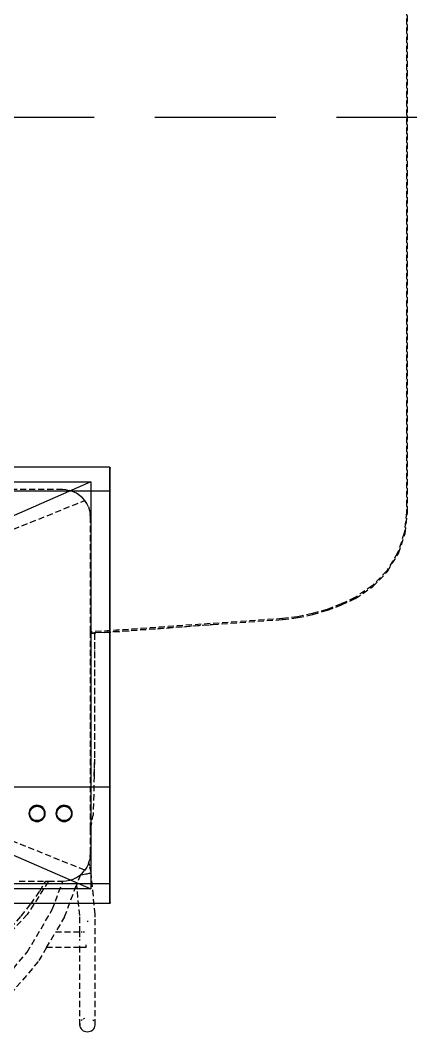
# Model space of a CAD drawing. Header units: millimetres. Extents: x 0 to 460473, y -68369 to 85219.
# Drawn here: x 228033 to 228436, y -39221 to -38178 of the extents above; entities that cross this region are included whole.
import ezdxf

# ---------------------------------------------------------------- set-up
doc = ezdxf.new("R2010")
doc.units = ezdxf.units.MM
doc.header["$LTSCALE"] = 50
doc.linetypes.add('HIDDEN2', pattern=[0.1875, 0.125, -0.0625])
doc.layers.add('hid', color=8, linetype='HIDDEN2')

# ---------------------------------------------------------------- blocks, each defined once
blk = doc.blocks.new('FSFSGF')
at = {"color": 8}
for p, q in [((325189.3, 83159.6), (325189.4, 83159.7)), ((325189.3, 83159.5), (325189.3, 83159.6)), ((325189.3, 83159.4), (325189.3, 83159.5)), ((325189.3, 83159.4), (325189.3, 83051.9)), ((325189.3, 83159.4), (325191.7, 83159.4)), ((325189.4, 83159.8), (325189.5, 83159.9)), ((325189.4, 83159.7), (325189.4, 83159.8)), ((325189.4, 83159.8), (325189.4, 83159.8)), ((325189.5, 83160), (325189.6, 83160.1)), ((325189.5, 83159.9), (325189.5, 83160)), ((325189.6, 83160.1), (325189.7, 83160.1)), ((325189.7, 83160.1), (325189.8, 83160.2)), ((325189.8, 83160.2), (325189.8, 83160.3)), ((325189.8, 83160.3), (325189.9, 83160.3)), ((325189.9, 83160.3), (325190, 83160.3)), ((325190, 83160.3), (325190.1, 83160.3)), ((325190.1, 83160.3), (325190.2, 83160.4)), ((325190.2, 83160.4), (325190.2, 83160.4)), ((325190.2, 83160.4), (325190.3, 83160.4)), ((325192.7, 83160.4), (325190.3, 83160.4)), ((325190.3, 83160.4), (325190.3, 83160.4)), ((325191.7, 83159.4), (325194.6, 83159.4)), ((325195.5, 83160.4), (325192.7, 83160.4)), ((325194.6, 83159.4), (325198, 83159.4)), ((325198.7, 83160.4), (325195.5, 83160.4)), ((325198, 83159.4), (325201.6, 83159.4)), ((325202.2, 83160.4), (325198.7, 83160.4)), ((325201.6, 83159.4), (325205.6, 83159.4)), ((325206, 83160.4), (325202.2, 83160.4)), ((325205.6, 83159.4), (325209.7, 83159.4)), ((325209.9, 83160.4), (325206, 83160.4)), ((325209.7, 83159.4), (325213.9, 83159.4)), ((325214, 83160.4), (325209.9, 83160.4)), ((325213.9, 83159.4), (325214, 83160.1)), ((325213.9, 83159.4), (325519.3, 83159.4)), ((325213.9, 83159.4), (325213.9, 83051.9)), ((325519.3, 83160.4), (325214, 83160.4)), ((325214, 83160.1), (325214, 83160.4)), ((325618.7, 83160.4), (325519.3, 83160.4)), ((325519.3, 83160.1), (325519.3, 83160.4)), ((325519.3, 83159.4), (325519.3, 83160.1)), ((325519.3, 83159.4), (325618.9, 83159.4)), ((325519.3, 83159.4), (325519.3, 83051.9)), ((325618.7, 83160.4), (325618.8, 83160.1)), ((325622.6, 83160.4), (325618.7, 83160.4)), ((325618.8, 83160.1), (325618.9, 83159.4)), ((325618.9, 83159.4), (325618.9, 83051.9)), ((325618.9, 83159.4), (325623, 83159.4)), ((325626.3, 83160.4), (325622.6, 83160.4)), ((325623, 83159.4), (325626.9, 83159.4)), ((325629.8, 83160.4), (325626.3, 83160.4)), ((325626.9, 83159.4), (325630.5, 83159.4)), ((325633, 83160.4), (325629.8, 83160.4)), ((325630.5, 83159.4), (325633.8, 83159.4)), ((325635.9, 83160.4), (325633, 83160.4)), ((325633.8, 83159.4), (325636.8, 83159.4)), ((325638.3, 83160.4), (325635.9, 83160.4)), ((325636.8, 83159.4), (325639.3, 83159.4)), ((325638.3, 83160.4), (325638.4, 83160.4)), ((325638.4, 83160.4), (325638.4, 83160.4)), ((325638.4, 83160.4), (325638.5, 83160.4)), ((325638.5, 83160.4), (325638.5, 83160.3)), ((325638.5, 83160.3), (325638.6, 83160.3)), ((325638.6, 83160.3), (325638.7, 83160.3)), ((325638.7, 83160.3), (325638.8, 83160.3)), ((325638.8, 83160.3), (325638.9, 83160.2)), ((325638.9, 83160.2), (325638.9, 83160.1)), ((325638.9, 83160.1), (325639, 83160.1)), ((325639, 83160.1), (325639.1, 83160)), ((325639.1, 83160), (325639.1, 83159.9)), ((325639.1, 83159.9), (325639.2, 83159.8)), ((325639.2, 83159.8), (325639.2, 83159.8)), ((325639.2, 83159.8), (325639.3, 83159.7)), ((325639.3, 83159.7), (325639.3, 83159.6)), ((325639.3, 83159.6), (325639.3, 83159.5)), ((325639.3, 83159.5), (325639.3, 83159.4)), ((325639.3, 83159.4), (325639.3, 83051.9)), ((325544.6, 83121), (325543.1, 83120.5)), ((325546.3, 83121.2), (325544.6, 83121)), ((325547.9, 83121.1), (325546.3, 83121.2)), ((325549.5, 83120.6), (325547.9, 83121.1)), ((325538.1, 83114.3), (325538, 83112.6)), ((325538, 83112.6), (325538.1, 83111)), ((325538.6, 83115.9), (325538.1, 83114.3)), ((325538.1, 83111), (325538.6, 83109.4)), ((325538.8, 83115.2), (325538.4, 83113.5)), ((325538.4, 83112.8), (325538.5, 83114)), ((325538.4, 83113.5), (325538.5, 83111.5)), ((325538.5, 83111.5), (325538.4, 83112.8)), ((325538.5, 83114), (325538.9, 83115.6)), ((325538.8, 83110.1), (325538.5, 83111.5)), ((325538.5, 83111.5), (325539, 83109.6)), ((325539.3, 83117.4), (325538.6, 83115.9)), ((325539.5, 83116.8), (325538.8, 83115.2)), ((325538.9, 83115.6), (325539.6, 83117)), ((325539, 83112.8), (325539.1, 83114.2)), ((325539.1, 83111.3), (325539, 83112.8)), ((325539.1, 83114.2), (325539.6, 83115.6)), ((325539.5, 83109.9), (325539.1, 83111.3)), ((325540.4, 83118.7), (325539.3, 83117.4)), ((325540.5, 83118.2), (325539.5, 83116.8)), ((325539.6, 83117), (325540.8, 83118.5)), ((325539.6, 83115.6), (325540.2, 83116.9)), ((325540.2, 83116.9), (325541.2, 83118.1)), ((325541.6, 83119.7), (325540.4, 83118.7)), ((325541.9, 83119.4), (325540.5, 83118.2)), ((325540.8, 83118.5), (325542.3, 83119.6)), ((325541.2, 83118.1), (325542.3, 83119)), ((325543.1, 83120.5), (325541.6, 83119.7)), ((325544, 83120.4), (325541.9, 83119.4)), ((325542.3, 83119.6), (325544.2, 83120.4)), ((325542.3, 83119), (325543.6, 83119.7)), ((325543.6, 83119.7), (325545, 83120.1)), ((325546.3, 83120.7), (325544, 83120.4)), ((325544.2, 83120.4), (325546.2, 83120.7)), ((325545, 83120.1), (325546.4, 83120.2)), ((325546.2, 83120.7), (325546.2, 83120.7)), ((325546.2, 83120.7), (325546.3, 83120.7)), ((325546.3, 83120.7), (325548.6, 83120.3)), ((325548.6, 83120.4), (325546.3, 83120.7)), ((325546.4, 83120.2), (325547.9, 83120.1)), ((325547.9, 83120.1), (325549.3, 83119.6)), ((325550.7, 83119.3), (325548.6, 83120.4)), ((325548.6, 83120.3), (325550.8, 83119.3)), ((325549.3, 83119.6), (325550.5, 83118.9)), ((325551, 83119.8), (325549.5, 83120.6)), ((325550.5, 83118.9), (325551.6, 83118)), ((325552.1, 83118.1), (325550.7, 83119.3)), ((325550.8, 83119.3), (325552.1, 83118.1)), ((325552.2, 83118.8), (325551, 83119.8)), ((325551.6, 83118), (325552.5, 83116.8)), ((325552.1, 83118.1), (325553.1, 83116.7)), ((325553.1, 83116.7), (325552.1, 83118.1)), ((325553.3, 83117.5), (325552.2, 83118.8)), ((325552.5, 83116.8), (325553.2, 83115.5)), ((325553.1, 83116.7), (325553.9, 83114.8)), ((325553.7, 83115.5), (325553.1, 83116.7)), ((325553.9, 83110.6), (325553.1, 83108.7)), ((325553.2, 83115.5), (325553.6, 83114.1)), ((325553.6, 83111.2), (325553.2, 83109.8)), ((325554.1, 83116), (325553.3, 83117.5)), ((325553.6, 83114.1), (325553.8, 83112.6)), ((325553.8, 83112.6), (325553.6, 83111.2)), ((325554, 83114.3), (325553.7, 83115.5)), ((325553.7, 83109.9), (325554.1, 83111.3)), ((325553.9, 83114.8), (325554.2, 83112.7)), ((325554.2, 83112.7), (325553.9, 83110.6)), ((325554.2, 83112.8), (325554, 83114.3)), ((325554.6, 83114.5), (325554.1, 83116)), ((325554.1, 83111.3), (325554.2, 83112.8)), ((325554.1, 83109.5), (325554.6, 83111.1)), ((325554.8, 83112.8), (325554.6, 83114.5)), ((325554.6, 83111.1), (325554.8, 83112.8)), ((325538.6, 83109.4), (325539.4, 83107.9)), ((325539.5, 83108.7), (325538.8, 83110.1)), ((325539, 83109.6), (325540.1, 83107.7)), ((325539.4, 83107.9), (325540.5, 83106.6)), ((325540.2, 83108.6), (325539.5, 83109.9)), ((325540.5, 83107.3), (325539.5, 83108.7)), ((325540.1, 83107.7), (325541.7, 83106.2)), ((325541.1, 83107.5), (325540.2, 83108.6)), ((325541.8, 83106.1), (325540.5, 83107.3)), ((325540.5, 83106.6), (325541.8, 83105.6)), ((325542.2, 83106.5), (325541.1, 83107.5)), ((325541.7, 83106.2), (325543.8, 83105.1)), ((325544, 83105.1), (325541.8, 83106.1)), ((325541.8, 83105.6), (325543.2, 83104.8)), ((325543.5, 83105.8), (325542.2, 83106.5)), ((325543.2, 83104.8), (325544.8, 83104.4)), ((325544.8, 83105.4), (325543.5, 83105.8)), ((325543.8, 83105.1), (325546.2, 83104.7)), ((325546.3, 83104.7), (325544, 83105.1)), ((325546.3, 83105.2), (325544.8, 83105.4)), ((325544.8, 83104.4), (325546.4, 83104.2)), ((325545.3, 83104.8), (325545.4, 83104.8)), ((325545.4, 83104.8), (325545.7, 83104.9)), ((325545.7, 83104.9), (325546, 83104.9)), ((325546, 83104.9), (325546, 83104.9)), ((325546, 83104.9), (325546.1, 83104.9)), ((325546.1, 83104.9), (325546.7, 83104.8)), ((325546.2, 83104.7), (325546.2, 83104.7)), ((325546.2, 83104.7), (325546.3, 83104.7)), ((325547.7, 83105.3), (325546.3, 83105.2)), ((325548.7, 83105.1), (325546.3, 83104.7)), ((325546.3, 83104.7), (325548.5, 83105)), ((325546.4, 83104.2), (325548.1, 83104.4)), ((325549.1, 83105.8), (325547.7, 83105.3)), ((325548.1, 83104.4), (325549.7, 83104.9)), ((325548.5, 83105), (325550.5, 83105.9)), ((325550.8, 83106.2), (325548.7, 83105.1)), ((325550.4, 83106.4), (325549.1, 83105.8)), ((325549.7, 83104.9), (325551.1, 83105.7)), ((325551.5, 83107.4), (325550.4, 83106.4)), ((325550.5, 83105.9), (325551.9, 83107.1)), ((325552.1, 83107.3), (325550.8, 83106.2)), ((325551.1, 83105.7), (325552.4, 83106.8)), ((325552.5, 83108.5), (325551.5, 83107.4)), ((325551.9, 83107.1), (325553, 83108.6)), ((325553.1, 83108.7), (325552.1, 83107.3)), ((325552.4, 83106.8), (325553.4, 83108.1)), ((325553.2, 83109.8), (325552.5, 83108.5)), ((325553, 83108.6), (325553.7, 83109.9)), ((325553.4, 83108.1), (325554.1, 83109.5)), ((325540.4, 83090.8), (325539.3, 83089.5)), ((325540.5, 83090.3), (325539.5, 83088.9)), ((325539.6, 83089.1), (325540.8, 83090.6)), ((325540.2, 83089), (325541.2, 83090.2)), ((325541.6, 83091.8), (325540.4, 83090.8)), ((325541.9, 83091.5), (325540.5, 83090.3)), ((325540.8, 83090.6), (325542.3, 83091.7)), ((325541.2, 83090.2), (325542.3, 83091.1)), ((325543.1, 83092.6), (325541.6, 83091.8)), ((325544, 83092.5), (325541.9, 83091.5)), ((325542.3, 83091.7), (325544.2, 83092.5)), ((325542.3, 83091.1), (325543.6, 83091.8)), ((325544.6, 83093.1), (325543.1, 83092.6)), ((325543.6, 83091.8), (325545, 83092.2)), ((325546.3, 83092.8), (325544, 83092.5)), ((325544.2, 83092.5), (325546.2, 83092.8)), ((325546.3, 83093.3), (325544.6, 83093.1)), ((325545, 83092.2), (325546.4, 83092.3)), ((325546.2, 83092.8), (325546.2, 83092.8)), ((325546.2, 83092.8), (325546.3, 83092.8)), ((325547.9, 83093.2), (325546.3, 83093.3)), ((325548.6, 83092.5), (325546.3, 83092.8)), ((325546.3, 83092.8), (325548.6, 83092.4)), ((325546.4, 83092.3), (325547.9, 83092.2)), ((325549.5, 83092.7), (325547.9, 83093.2)), ((325547.9, 83092.2), (325549.3, 83091.7)), ((325550.7, 83091.4), (325548.6, 83092.5)), ((325548.6, 83092.4), (325550.8, 83091.4)), ((325549.3, 83091.7), (325550.5, 83091)), ((325551, 83091.9), (325549.5, 83092.7)), ((325550.5, 83091), (325551.6, 83090.1)), ((325552.1, 83090.2), (325550.7, 83091.4)), ((325550.8, 83091.4), (325552.1, 83090.2)), ((325552.2, 83090.9), (325551, 83091.9)), ((325551.6, 83090.1), (325552.5, 83088.9)), ((325553.1, 83088.8), (325552.1, 83090.2)), ((325552.1, 83090.2), (325553.1, 83088.8)), ((325553.3, 83089.6), (325552.2, 83090.9)), ((325538.1, 83086.4), (325538, 83084.7)), ((325538, 83084.7), (325538.1, 83083.1)), ((325538.6, 83088), (325538.1, 83086.4)), ((325538.1, 83083.1), (325538.6, 83081.5)), ((325538.8, 83087.3), (325538.4, 83085.6)), ((325538.4, 83084.9), (325538.5, 83086.1)), ((325538.4, 83085.6), (325538.5, 83083.6)), ((325538.5, 83083.6), (325538.4, 83084.9)), ((325538.5, 83086.1), (325538.9, 83087.7)), ((325538.5, 83083.6), (325539, 83081.7)), ((325538.8, 83082.2), (325538.5, 83083.6)), ((325539.3, 83089.5), (325538.6, 83088)), ((325538.6, 83081.5), (325539.4, 83080)), ((325539.5, 83088.9), (325538.8, 83087.3)), ((325539.5, 83080.8), (325538.8, 83082.2)), ((325538.9, 83087.7), (325539.6, 83089.1)), ((325539, 83084.9), (325539.1, 83086.3)), ((325539.1, 83083.4), (325539, 83084.9)), ((325539, 83081.7), (325540.1, 83079.8)), ((325539.1, 83086.3), (325539.6, 83087.7)), ((325539.5, 83082), (325539.1, 83083.4)), ((325539.4, 83080), (325540.5, 83078.7)), ((325540.2, 83080.7), (325539.5, 83082)), ((325540.5, 83079.4), (325539.5, 83080.8)), ((325539.6, 83087.7), (325540.2, 83089)), ((325540.1, 83079.8), (325541.7, 83078.3)), ((325541.1, 83079.6), (325540.2, 83080.7)), ((325541.8, 83078.2), (325540.5, 83079.4)), ((325542.2, 83078.6), (325541.1, 83079.6)), ((325551.5, 83079.5), (325550.4, 83078.5)), ((325552.1, 83079.4), (325550.8, 83078.3)), ((325552.5, 83080.6), (325551.5, 83079.5)), ((325551.9, 83079.2), (325553, 83080.7)), ((325553.1, 83080.8), (325552.1, 83079.4)), ((325552.4, 83078.9), (325553.4, 83080.2)), ((325552.5, 83088.9), (325553.2, 83087.6)), ((325553.2, 83081.9), (325552.5, 83080.6)), ((325553, 83080.7), (325553.7, 83082)), ((325553.7, 83087.6), (325553.1, 83088.8)), ((325553.1, 83088.8), (325553.9, 83086.9)), ((325553.9, 83082.7), (325553.1, 83080.8)), ((325553.2, 83087.6), (325553.6, 83086.2)), ((325553.6, 83083.3), (325553.2, 83081.9)), ((325554.1, 83088.1), (325553.3, 83089.6)), ((325553.4, 83080.2), (325554.1, 83081.6)), ((325553.6, 83086.2), (325553.8, 83084.7)), ((325553.8, 83084.7), (325553.6, 83083.3)), ((325554, 83086.4), (325553.7, 83087.6)), ((325553.7, 83082), (325554.1, 83083.4)), ((325553.9, 83086.9), (325554.2, 83084.8)), ((325554.2, 83084.8), (325553.9, 83082.7)), ((325554.2, 83084.9), (325554, 83086.4)), ((325554.6, 83086.6), (325554.1, 83088.1)), ((325554.1, 83083.4), (325554.2, 83084.9)), ((325554.1, 83081.6), (325554.6, 83083.2)), ((325554.8, 83084.9), (325554.6, 83086.6)), ((325554.6, 83083.2), (325554.8, 83084.9)), ((325540.5, 83078.7), (325541.8, 83077.7)), ((325541.7, 83078.3), (325543.8, 83077.2)), ((325544, 83077.2), (325541.8, 83078.2)), ((325541.8, 83077.7), (325543.2, 83076.9)), ((325543.5, 83077.9), (325542.2, 83078.6)), ((325543.2, 83076.9), (325544.8, 83076.5)), ((325544.8, 83077.5), (325543.5, 83077.9)), ((325543.8, 83077.2), (325546.2, 83076.8)), ((325546.3, 83076.8), (325544, 83077.2)), ((325546.3, 83077.3), (325544.8, 83077.5)), ((325544.8, 83076.5), (325546.4, 83076.3)), ((325546.2, 83076.8), (325546.2, 83076.8)), ((325546.2, 83076.8), (325546.3, 83076.8)), ((325547.7, 83077.4), (325546.3, 83077.3)), ((325548.7, 83077.2), (325546.3, 83076.8)), ((325546.3, 83076.8), (325548.5, 83077.1)), ((325546.4, 83076.3), (325548.1, 83076.5)), ((325549.1, 83077.9), (325547.7, 83077.4)), ((325548.1, 83076.5), (325549.7, 83077)), ((325548.5, 83077.1), (325550.5, 83078)), ((325550.8, 83078.3), (325548.7, 83077.2)), ((325550.4, 83078.5), (325549.1, 83077.9)), ((325549.7, 83077), (325551.1, 83077.8)), ((325550.5, 83078), (325551.9, 83079.2)), ((325551.1, 83077.8), (325552.4, 83078.9))]:
    blk.add_line(p, q, dxfattribs=at)
at = {"color": 1}
for p, q in [((325204.3, 82180.4), (325624.3, 83140.4)), ((325204.3, 83140.4), (325624.3, 82180.4))]:
    blk.add_line(p, q, dxfattribs=at)
blk.add_lwpolyline([(325204.3, 82180.4), (325204.3, 83140.4), (325624.3, 83140.4), (325624.3, 82180.4)], close=True, dxfattribs=at)

msp = doc.modelspace()

# ---------------------------------------------------------------- linework, layer by layer
at = {"layer": 'hid'}
for p, q in [((228431.2739313, -38082.30734784), (228431.2739313, -38685.37572813)), ((228432.2739313, -38685.37572813), (228432.2739313, -38082.30734784)), ((228076.22349164, -38661.80727639), (227165.29837102, -38661.80727639)), ((228080.0082912, -38662.05534526), (228076.22349164, -38661.80727639)), ((228080.0082912, -38662.05534526), (228083.72833179, -38662.79530734)), ((228087.31996249, -38664.01450167), (228083.72833179, -38662.79530734)), ((228090.72172949, -38665.69206751), (228087.31996249, -38664.01450167)), ((227625.5537701, -38863.80727639), (228099.22794249, -38673.1518161)), ((228093.87542762, -38667.79930123), (228090.72172949, -38665.69206751)), ((228096.72709623, -38670.30014749), (228093.87542762, -38667.79930123)), ((228099.22794249, -38673.1518161), (228096.72709623, -38670.30014749)), ((228101.33517621, -38676.30551423), (228099.22794249, -38673.1518161)), ((228103.01274205, -38679.70728123), (228101.33517621, -38676.30551423)), ((228103.01274205, -38679.70728123), (228104.23193638, -38683.29891193)), ((228104.23193638, -38683.29891193), (228104.97189846, -38687.01895252)), ((228431.2739313, -38685.37572813), (228428.92684128, -38706.80503034)), ((228429.9031333, -38707.02148794), (228432.2739313, -38685.37572813)), ((228431.2739313, -38685.37572813), (228432.2739313, -38685.37572813)), ((228105.21996733, -38690.80375208), (228104.97189846, -38687.01895252)), ((228105.21996733, -38808.73545516), (228105.21996733, -38690.80375208)), ((228428.92684128, -38706.80503034), (228421.99686073, -38727.21824162)), ((228422.90315294, -38727.64089327), (228429.9031333, -38707.02148794)), ((228421.99686073, -38727.21824162), (228410.81258134, -38745.64744994)), ((228411.60590104, -38746.25625521), (228422.90315294, -38727.64089327)), ((228410.81258134, -38745.64744994), (228395.90431645, -38761.21881671)), ((228396.54704762, -38761.98490851), (228411.60590104, -38746.25625521)), ((228395.90431645, -38761.21881671), (228377.97895576, -38773.19401061)), ((228378.44062268, -38774.08106397), (228396.54704762, -38761.98490851)), ((228363.83998418, -38779.86051339), (228349.22137288, -38785.39666555)), ((228377.97895576, -38773.19401061), (228363.83998418, -38779.86051339)), ((228364.23060098, -38780.78106676), (228378.44062268, -38774.08106397)), ((228377.97895576, -38773.19401061), (228378.44062268, -38774.08106397)), ((228334.21332411, -38789.76830699), (228318.90844306, -38792.94846307)), ((228349.22137288, -38785.39666555), (228334.21332411, -38789.76830699)), ((228334.45506323, -38790.73864827), (228349.53852933, -38786.34503878)), ((228349.53852933, -38786.34503878), (228364.23060098, -38780.78106676)), ((228303.40116648, -38794.91751106), (228105.21996733, -38808.73545516)), ((228231.05547643, -38800.96400265), (228303.48807063, -38795.91372774)), ((228318.90844306, -38792.94846307), (228303.40116648, -38794.91751106)), ((228303.40116648, -38794.91751106), (228303.48807063, -38795.91372774)), ((228303.48807063, -38795.91372774), (228319.07327322, -38793.93478504)), ((228319.07327322, -38793.93478504), (228334.45506323, -38790.73864827)), ((228105.21996733, -38809.73773113), (228105.21996733, -38808.73545516)), ((228105.21996733, -38809.73773113), (228109.23809665, -38809.45757193)), ((228105.21996733, -38810.22704777), (228105.21996733, -38809.73773113)), ((228105.21996733, -38810.22704777), (228109.23809665, -38809.9556269)), ((228105.21996733, -39011.59242674), (228105.21996733, -38810.22704777)), ((228109.23809665, -38809.45757193), (228109.60969706, -38809.43166254)), ((228109.23809665, -38809.53006174), (228109.23809665, -38809.45757193)), ((228109.23809665, -38809.66279857), (228109.23809665, -38809.59642975)), ((228109.23809665, -38809.92827495), (228109.23809665, -38809.79553668)), ((228109.23809665, -38809.9556269), (228109.60969706, -38809.93045247)), ((228109.23809665, -38809.9556269), (228109.23809665, -38942.51622588)), ((228109.59323818, -38938.70253054), (228109.60969706, -38809.93045247)), ((228109.60969706, -38809.43166254), (228228.70403832, -38801.1522292)), ((228119.97532488, -38809.22357916), (228109.60969706, -38809.93045247)), ((228109.60969706, -38809.5020954), (228109.60969706, -38809.43166254)), ((228109.60969706, -38809.6345782), (228109.60969706, -38809.56833639)), ((228109.60969706, -38809.89954649), (228109.60969706, -38809.76706226)), ((228119.97532488, -38809.22357916), (228147.16564704, -38807.31654472)), ((228147.16564704, -38807.31654472), (228174.35067595, -38805.33562069)), ((228174.35067595, -38805.33562069), (228201.53020352, -38803.2808619)), ((228201.53020352, -38803.2808619), (228228.70403832, -38801.1522292)), ((228228.70403832, -38801.1522292), (228231.05547643, -38800.96400265)), ((228109.23809665, -38827.1239176), (228109.23809665, -38827.75889846)), ((228099.22794249, -39054.46273668), (227625.5537701, -38863.80727639)), ((228109.23809665, -38887.49373294), (228109.23809665, -38888.1531223)), ((228109.23809665, -38909.48338757), (228109.23809665, -38909.53779961)), ((228109.23809665, -38942.51622588), (228108.88204595, -38957.38489228)), ((228109.04877395, -38955.65866086), (228109.59323818, -38938.70253054)), ((228108.88204595, -38957.38489228), (228107.91960773, -38997.57628251)), ((228108.88204595, -38957.38489228), (228109.04877395, -38955.65866086)), ((228105.21996733, -39011.59242674), (228107.91960773, -38997.57628251)), ((228105.21996733, -39036.8108007), (228105.21996733, -39011.59242674)), ((228104.97189846, -39040.59560026), (228104.23193638, -39044.31564085)), ((228104.97189846, -39040.59560026), (228105.21996733, -39036.8108007)), ((228101.33517621, -39051.30903854), (228099.22794249, -39054.46273668)), ((228103.01274205, -39047.90727154), (228101.33517621, -39051.30903854)), ((228103.01274205, -39047.90727154), (228103.54726508, -39046.33261747)), ((228103.54726508, -39046.33261747), (228104.23193638, -39044.31564085)), ((228104.37631044, -39050.06116149), (228103.54726508, -39046.33261747)), ((228105.75625368, -39056.93867462), (228104.37631044, -39050.06116149)), ((228090.72172949, -39061.92248527), (228093.87542762, -39059.81525154)), ((228094.67258027, -39059.11616743), (228090.89265968, -39069.19926299)), ((228093.87542762, -39059.81525154), (228094.67258027, -39059.11616743)), ((228094.67258027, -39059.11616743), (228094.75069697, -39059.04766092)), ((228094.75069697, -39059.04766092), (228096.04762195, -39057.91028824)), ((228094.75069697, -39059.04766092), (228095.73987962, -39058.92618516)), ((228095.73987962, -39058.92618516), (228097.22287466, -39058.72475127)), ((228096.04762195, -39057.91028824), (228096.72709623, -39057.31440529)), ((228096.22930776, -39057.88000502), (228096.04762195, -39057.91028824)), ((228097.02867147, -39057.75686002), (228096.22930776, -39057.88000502)), ((228096.72709623, -39057.31440529), (228099.22794249, -39054.46273668)), ((228097.22287466, -39058.72475127), (228098.72857577, -39058.50191121)), ((228098.72857577, -39058.50191121), (228100.202563, -39058.26571901)), ((228100.202563, -39058.26571901), (228101.5915626, -39058.02471127)), ((228101.5915626, -39058.02471127), (228102.84537252, -39057.78759863)), ((228102.84537252, -39057.78759863), (228103.91867679, -39057.56295096)), ((228103.91867679, -39057.56295096), (228104.7726834, -39057.35888762)), ((228104.7726834, -39057.35888762), (228105.37652633, -39057.18278398)), ((228105.37652633, -39057.18278398), (228105.70838112, -39057.04100489)), ((228105.75625368, -39056.93867462), (228105.68425423, -39056.92075861)), ((228105.70838112, -39057.04100489), (228105.75625368, -39056.93867462)), ((228109.88974989, -39099.71163143), (228105.75625368, -39056.93867462)), ((228031.60458247, -39065.80727639), (228058.96344404, -39065.80727639)), ((228061.74897474, -39065.80727639), (228039.861885, -39100.15686809)), ((228052.82066704, -39075.97291836), (228058.96344404, -39065.80727639)), ((228058.96344404, -39065.80727639), (228061.74897474, -39065.80727639)), ((228061.74897474, -39065.80727639), (228076.22349164, -39065.80727639)), ((228065.63606098, -39095.10839914), (228076.63037533, -39065.78060782)), ((228076.22349164, -39065.80727639), (228076.63037533, -39065.78060782)), ((228076.63037533, -39065.78060782), (228080.0082912, -39065.55920752)), ((228078.43930991, -39102.41909206), (228090.89265968, -39069.19926299)), ((228080.0082912, -39065.55920752), (228083.72833179, -39064.81924544)), ((228083.72833179, -39064.81924544), (228087.31996249, -39063.6000511)), ((228087.31996249, -39063.6000511), (228090.72172949, -39061.92248527)), ((228093.98023964, -39101.14983268), (228090.89265968, -39069.19926299)), ((228043.56901786, -39089.29635942), (228052.82066704, -39075.97291836)), ((228033.64808273, -39101.79806111), (228043.56901786, -39089.29635942)), ((228039.861885, -39100.15686809), (228007.267091, -39135.2412851)), ((228022.75415778, -39113.89161123), (228033.64808273, -39101.79806111)), ((228039.861885, -39139.02457598), (228065.63606098, -39095.10839914)), ((228078.43930991, -39102.41909206), (228069.13484938, -39118.27280292)), ((228093.98023964, -39118.27280292), (228093.98023964, -39101.14983268)), ((228109.60969706, -39101.28995267), (228109.60969706, -39102.74332499)), ((228109.96211707, -39101.05819038), (228109.88974989, -39099.71163143)), ((228109.96211707, -39214.28232348), (228109.96211707, -39101.05819038)), ((228101.97117836, -39106.64076918), (228101.97117836, -39107.85969474)), ((228059.75516857, -39134.25468035), (228069.13484938, -39118.27280292)), ((228093.98023964, -39118.27280292), (228069.13484938, -39118.27280292)), ((228093.98023964, -39123.49127363), (228093.98023964, -39118.27280292)), ((228094.19668581, -39118.27280292), (228093.98023964, -39118.27280292)), ((228096.45054626, -39118.27280292), (228095.45457074, -39118.27280292)), ((228098.99787871, -39118.27280292), (228097.64605182, -39118.27280292)), ((228059.75516857, -39134.25468035), (228051.24826645, -39148.74944511)), ((228093.98023964, -39134.25468035), (228059.75516857, -39134.25468035)), ((228093.98023964, -39127.02418998), (228093.98023964, -39125.50329329)), ((228093.98023964, -39133.82374818), (228093.98023964, -39132.30973823)), ((228093.98023964, -39134.25468035), (228093.98023964, -39134.18231317)), ((228093.98023964, -39214.28232348), (228093.98023964, -39134.25468035)), ((228100.60969706, -39134.25468035), (228093.98023964, -39134.25468035)), ((228100.60969706, -39134.25468035), (228100.60969706, -39131.48138538)), ((228007.267091, -39177.11540629), (228039.861885, -39139.02457598)), ((228051.24826645, -39148.74944511), (228016.86165945, -39188.93421855)), ((228098.30536618, -39207.59960936), (228097.64605182, -39207.97758857)), ((228098.99787871, -39207.35229483), (228098.30536618, -39207.59960936)), ((228094.05260682, -39212.92713105), (228093.98023964, -39214.28232348)), ((228093.98023964, -39214.28232348), (228094.19668581, -39215.62524307)), ((228094.19668581, -39212.39733589), (228094.05260682, -39212.92713105)), ((228094.19668581, -39215.62524307), (228094.69412239, -39216.90735322)), ((228094.69412239, -39216.90735322), (228095.45457074, -39218.08231512)), ((228095.92518176, -39209.26936282), (228095.45457074, -39209.85890721)), ((228095.45457074, -39218.08231512), (228096.45054626, -39219.10766259)), ((228096.45054626, -39208.82250024), (228095.92518176, -39209.26936282)), ((228108.01717495, -39209.26936282), (228107.49181045, -39208.82250024)), ((228107.49181045, -39219.10766259), (228108.48778597, -39218.08231512)), ((228108.48778597, -39209.85890721), (228108.01717495, -39209.26936282)), ((228108.48778597, -39218.08231512), (228109.24823432, -39216.90735322)), ((228109.24823432, -39216.90735322), (228109.7456709, -39215.62524307)), ((228109.88974989, -39212.92713105), (228109.7456709, -39212.39733589)), ((228109.7456709, -39215.62524307), (228109.96211707, -39214.28232348)), ((228109.96211707, -39214.28232348), (228109.88974989, -39212.92713105)), ((228096.45054626, -39219.10766259), (228097.64605182, -39219.9463369)), ((228097.64605182, -39219.9463369), (228098.99787871, -39220.56802617)), ((228098.99787871, -39220.56802617), (228100.4571684, -39220.95026094)), ((228100.4571684, -39220.95026094), (228101.97117836, -39221.07922625)), ((228101.97117836, -39221.07922625), (228103.48518831, -39220.95026094)), ((228103.48518831, -39220.95026094), (228104.944478, -39220.56802617)), ((228104.944478, -39220.56802617), (228106.2963049, -39219.9463369)), ((228106.2963049, -39219.9463369), (228107.49181045, -39219.10766259))]:
    msp.add_line(p, q, dxfattribs=at)
at = {"layer": 'hid', "ltscale": 20}
msp.add_line((225733.99868442, -38277.76328172), (229433.99865146, -38277.76328172), dxfattribs=at)

# ---------------------------------------------------------------- block references
at = {"rotation": 270}
msp.add_blockref('FSFSGF', (144965.19127192, 286550.50744108), dxfattribs=at)

doc.saveas('drawing.dxf')
